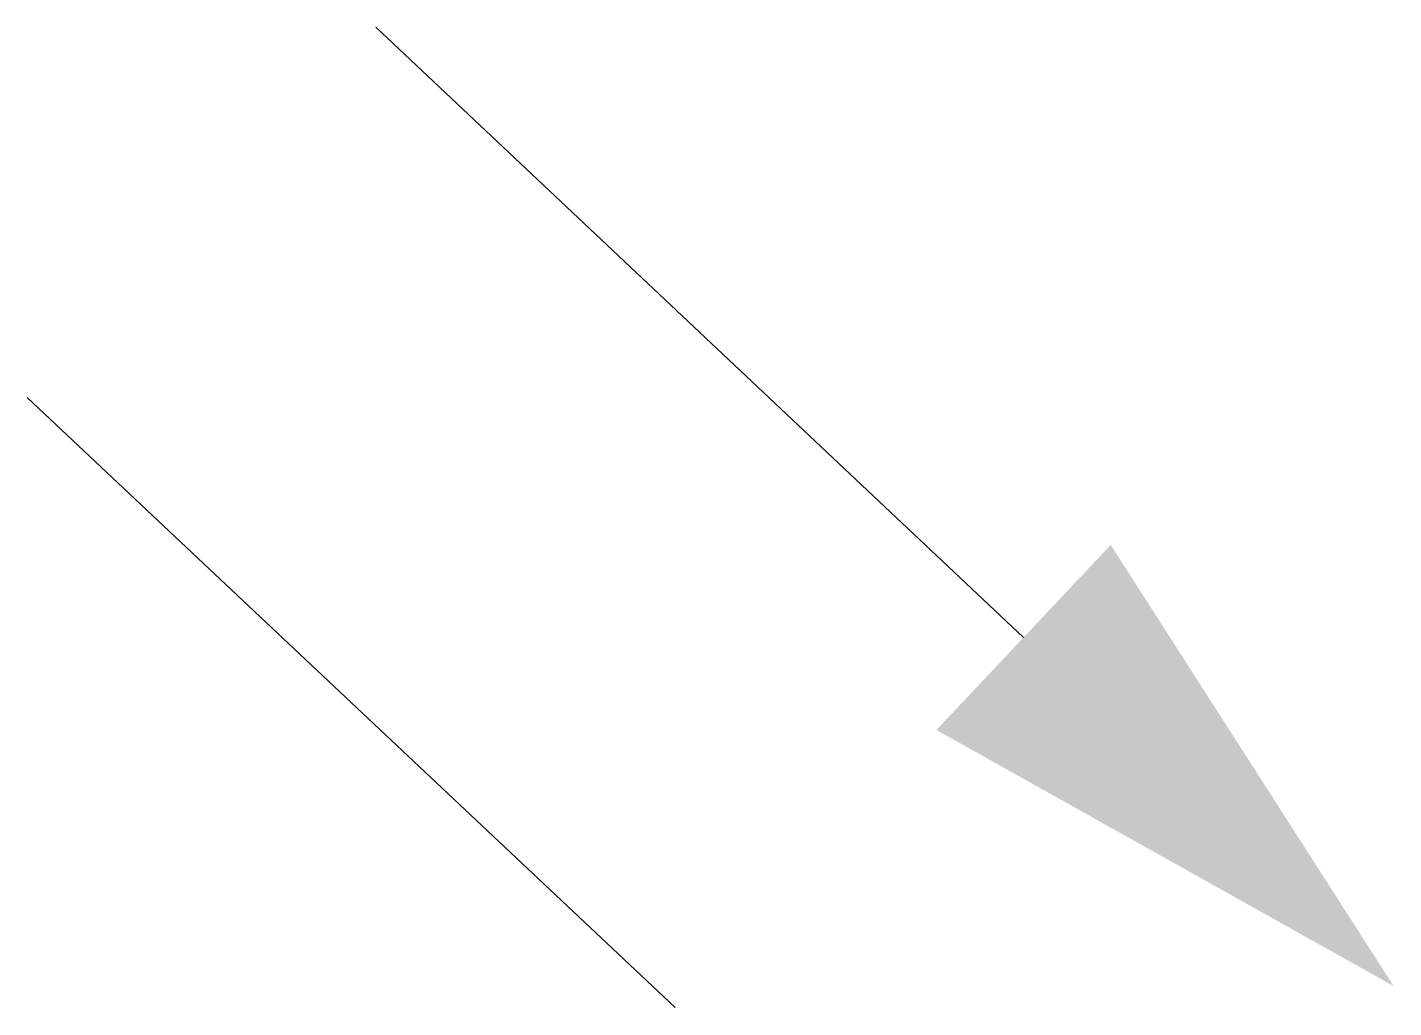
# Model space of a CAD drawing. Extents: x -2.27 to 3.11, y -1.7 to 2.15.
import ezdxf

# ---------------------------------------------------------------- set-up
doc = ezdxf.new("R2010")
doc.units = 0
doc.layers.get('0').update_dxf_attribs({"linetype": 'CONTINUOUS'})

msp = doc.modelspace()

# ---------------------------------------------------------------- linework, layer by layer
at = {"color": 0, "linetype": 'CONTINUOUS'}
for p, q in [((1.6539, -0.2482), (-0.8941, 2.1514)), ((0.2827, -1.7041), (-2.2653, 0.6954))]:
    msp.add_line(p, q, dxfattribs=at)
msp.add_solid([(1.3111, -0.6121), (3.1099, -1.6193), (1.9967, 0.1158)], dxfattribs=at)

doc.saveas('drawing.dxf')
